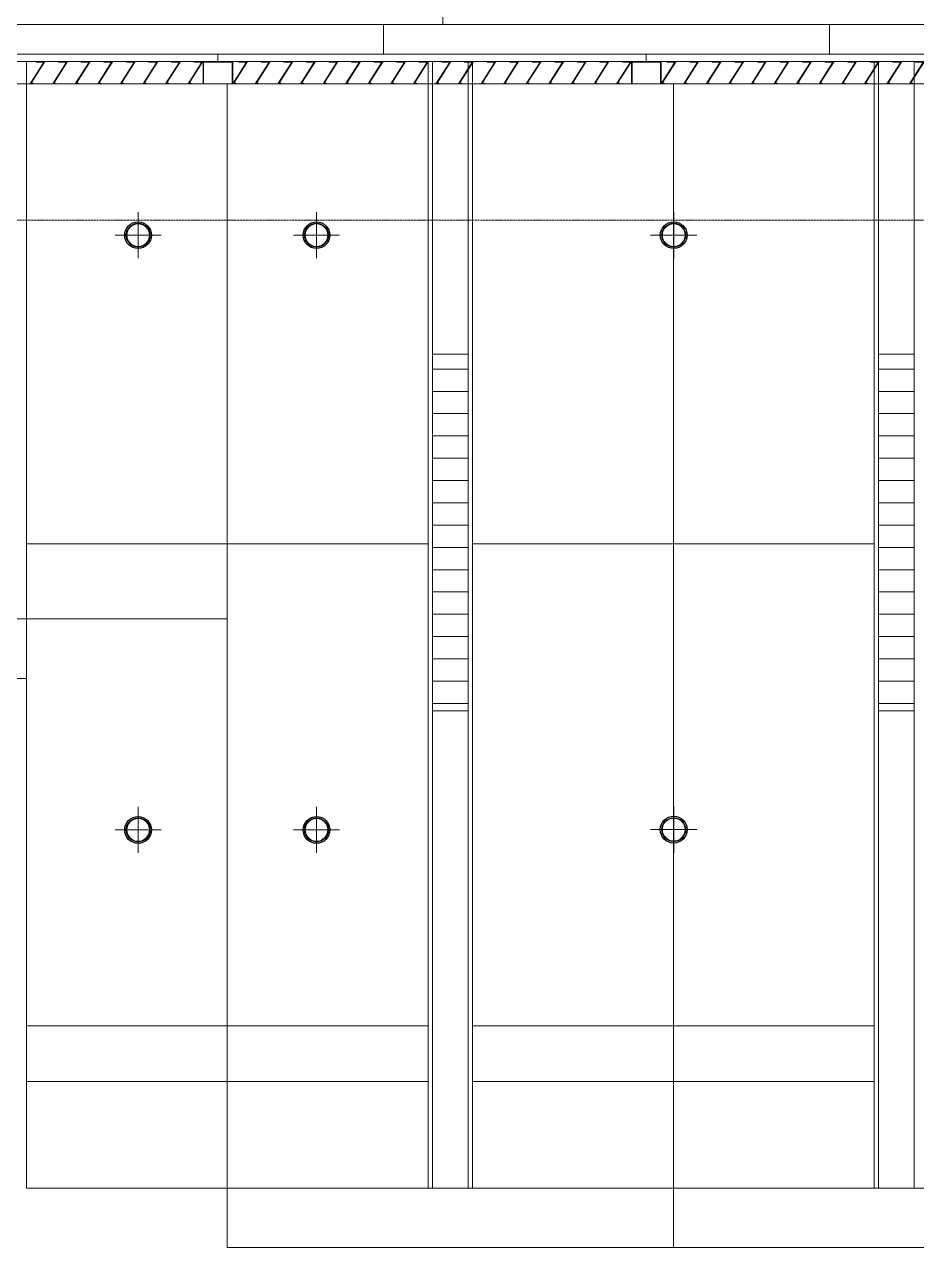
# Model space of a CAD drawing. Header units: millimetres. Extents: x 984 to 425800, y -34355 to 59419.
# Drawn here: x 130409 to 133408, y 8737 to 12852 of the extents above; entities that cross this region are included whole.
import ezdxf

# ---------------------------------------------------------------- set-up
doc = ezdxf.new("R2010")
doc.units = ezdxf.units.MM
doc.linetypes.add('DPA_Grid _ Level 100', pattern=[10, 5.5, -1.6, 1.3, -1.6])
for name, color, linetype, lineweight in [('A-DETL-GENF', 2, 'Continuous', 35), ('A-FLOR-E', 2, 'Continuous', 9), ('A-GENM', 1, 'Continuous', 9), ('A-GLAZ-CURT', 2, 'Continuous', 9), ('E-LITE-EQPM', 2, 'Continuous', 9), ('S-GRID', 251, 'Continuous', 9)]:
    doc.layers.add(name, color=color, linetype=linetype, lineweight=lineweight)

# ---------------------------------------------------------------- blocks, each defined once
blk = doc.blocks.new('DPA_CP_Entrance Canopy Lower - Depth 4200-12316196-4110-01 GROUND LEVEL - REFLECTED CEILING PLAN')
at = {"layer": 'A-GLAZ-CURT'}
for p, q in [((-886007.4, 12652), (-886007.4, 8937)), ((-884507.4, 12652), (-886007.4, 12652)), ((-885317.4, 12652), (-885332.4, 12652)), ((-885317.4, 12652), (-885332.4, 12652)), ((-885317.4, 12652), (-885332.4, 12652)), ((-885182.4, 12652), (-885197.4, 12652)), ((-885182.4, 12652), (-885197.4, 12652)), ((-885182.4, 12652), (-885197.4, 12652)), ((-884507.4, 8937), (-884507.4, 12652)), ((-886007.4, 8937), (-886007.4, 8737)), ((-886007.4, 8737), (-886007.4, 8937)), ((-884507.4, 8937), (-886007.4, 8937)), ((-884507.4, 8937), (-886007.4, 8937)), ((-884507.4, 8937), (-884507.4, 8737)), ((-884507.4, 8737), (-884507.4, 8937)), ((-884507.4, 8737), (-886007.4, 8737)), ((-884507.4, 8737), (-886007.4, 8737))]:
    blk.add_line(p, q, dxfattribs=at)
blk = doc.blocks.new('DPA_CP_Entrance Canopy Lower - Depth 4200-V1-4110-01 GROUND LEVEL - REFLECTED CEILING PLAN')
at = {"layer": 'A-GLAZ-CURT'}
for p, q in [((-884507.4, 12652), (-884507.4, 8937)), ((-883007.4, 12652), (-884507.4, 12652)), ((-883817.4, 12652), (-883832.4, 12652)), ((-883817.4, 12652), (-883832.4, 12652)), ((-883817.4, 12652), (-883832.4, 12652)), ((-883682.4, 12652), (-883697.4, 12652)), ((-883682.4, 12652), (-883697.4, 12652)), ((-883682.4, 12652), (-883697.4, 12652)), ((-883007.4, 9308), (-883007.4, 12652)), ((-883007.4, 8937), (-883007.4, 9296)), ((-884507.4, 8937), (-884507.4, 8737)), ((-884507.4, 8737), (-884507.4, 8937)), ((-883345.2, 8937), (-884507.4, 8937)), ((-883345.2, 8937), (-884507.4, 8937)), ((-883175.8, 8937), (-883337, 8937)), ((-883175.8, 8937), (-883337, 8937)), ((-883007.4, 8937), (-883167.6, 8937)), ((-883007.4, 8937), (-883167.6, 8937)), ((-883007.4, 8937), (-883007.4, 8737)), ((-883007.4, 8737), (-883007.4, 8937)), ((-883007.4, 8737), (-884507.4, 8737)), ((-883007.4, 8737), (-884507.4, 8737))]:
    blk.add_line(p, q, dxfattribs=at)
blk = doc.blocks.new('DPA_CP_Entrance Louver Grill Vertical Z - Louver Grill Vertical Z-V7-4110-01 GROUND LEVEL - REFLECTED CEILING PLAN')
at = {"layer": 'A-GLAZ-CURT'}
for p, q in [((-672.3, 127), (-672.3, 200)), ((-672.3, 200), (-670.3, 200)), ((-670.3, 200), (-670.3, 125)), ((670.3, 125), (670.3, 200)), ((670.3, 200), (672.3, 200)), ((670.3, 199.9), (670.3, 125)), ((672.3, 200), (672.3, 127)), ((672.3, 127), (672.3, 199.9)), ((-720.3, 125), (-720.3, 127)), ((-720.3, 127), (-672.3, 127)), ((-720.3, 125), (-670.3, 125)), ((-670.3, 125), (-720.3, 125)), ((-720.3, 100), (-720.3, 125)), ((-720.3, 125), (-720.3, 100)), ((720.3, 125), (-720.3, 125)), ((720.3, 125), (-720.3, 125)), ((-720.3, 100), (-720.3, 125)), ((-720.3, 125), (-720.3, 100)), ((720.3, 125), (-720.3, 125)), ((720.3, 125), (-720.3, 125)), ((670.3, 125), (720.3, 125)), ((720.3, 125), (670.3, 125)), ((720.3, 127), (672.3, 127)), ((672.3, 127), (720.3, 127)), ((720.3, 125), (720.3, 127)), ((720.3, 127), (720.3, 125)), ((720.3, 100), (720.3, 125)), ((720.3, 125), (720.3, 100)), ((720.3, 100), (720.3, 125)), ((720.3, 125), (720.3, 100)), ((-720.3, 0), (-670.3, 0)), ((-670.3, 0), (-720.3, 0)), ((670.3, 0), (720.3, 0)), ((720.3, 0), (670.3, 0))]:
    blk.add_line(p, q, dxfattribs=at)
blk = doc.blocks.new('DPA_CP_Entrance Louver Grill Vertical Z - Louver Grill Vertical Z-V8-4110-01 GROUND LEVEL - REFLECTED CEILING PLAN')
at = {"layer": 'A-GLAZ-CURT'}
for p, q in [((-672.3, 127), (-672.3, 200)), ((-672.3, 200), (-670.3, 200)), ((-670.3, 200), (-670.3, 125)), ((670.3, 125), (670.3, 200)), ((670.3, 200), (672.3, 200)), ((672.3, 200), (672.3, 127)), ((-720.3, 125), (-720.3, 127)), ((-720.3, 127), (-672.3, 127)), ((-720.3, 125), (-670.3, 125)), ((-670.3, 125), (-720.3, 125)), ((-720.3, 100), (-720.3, 125)), ((-720.3, 125), (-720.3, 100)), ((-121.4, 125), (-720.3, 125)), ((720.3, 125), (-720.3, 125)), ((-720.3, 100), (-720.3, 125)), ((-720.3, 125), (-720.3, 100)), ((-121.4, 125), (-720.3, 125)), ((-121.4, 125), (-720.3, 125)), ((720.3, 125), (-1.4, 125)), ((720.3, 125), (-1.4, 125)), ((720.3, 125), (-1.4, 125)), ((670.3, 125), (720.3, 125)), ((720.3, 125), (670.3, 125)), ((672.3, 127), (720.3, 127)), ((720.3, 127), (720.3, 125)), ((720.3, 100), (720.3, 125)), ((720.3, 125), (720.3, 100)), ((720.3, 100), (720.3, 125)), ((720.3, 125), (720.3, 100)), ((-720.3, 0), (-670.3, 0)), ((-670.3, 0), (-720.3, 0)), ((670.3, 0), (720.3, 0)), ((720.3, 0), (670.3, 0))]:
    blk.add_line(p, q, dxfattribs=at)
blk = doc.blocks.new('DPA_CP_Entrance Louver Grill Vertical Z - Louver Grill Vertical Z-V9-4110-01 GROUND LEVEL - REFLECTED CEILING PLAN')
at = {"layer": 'A-GLAZ-CURT'}
for p, q in [((-672.3, 127), (-672.3, 200)), ((-672.3, 200), (-670.3, 200)), ((-670.3, 200), (-670.3, 125)), ((670.3, 125), (670.3, 200)), ((670.3, 200), (672.3, 200)), ((672.3, 200), (672.3, 127)), ((-720.3, 125), (-720.3, 127)), ((-720.3, 127), (-672.3, 127)), ((-720.3, 125), (-670.3, 125)), ((-670.3, 125), (-720.3, 125)), ((-720.3, 100), (-720.3, 125)), ((-720.3, 125), (-720.3, 100)), ((-180.8, 125), (-720.3, 125)), ((720.3, 125), (-720.3, 125)), ((-720.3, 100), (-720.3, 125)), ((-720.3, 125), (-720.3, 100)), ((-180.8, 125), (-720.3, 125)), ((-180.8, 125), (-720.3, 125)), ((720.3, 125), (-60.8, 125)), ((720.3, 125), (-60.8, 125)), ((720.3, 125), (-60.8, 125)), ((670.3, 125), (720.3, 125)), ((720.3, 125), (670.3, 125)), ((672.3, 127), (720.3, 127)), ((720.3, 127), (720.3, 125)), ((720.3, 100), (720.3, 125)), ((720.3, 125), (720.3, 100)), ((720.3, 100), (720.3, 125)), ((720.3, 125), (720.3, 100)), ((-720.3, 0), (-670.3, 0)), ((-670.3, 0), (-720.3, 0)), ((670.3, 0), (720.3, 0)), ((720.3, 0), (670.3, 0))]:
    blk.add_line(p, q, dxfattribs=at)
blk = doc.blocks.new('GM_Louver Grill Vertical Z - Z Profile-18364008-4110-01 GROUND LEVEL - REFLECTED CEILING PLAN')
at = {"layer": 'A-GENM'}
for p, q in [((0.1, 0), (46.4, 73)), ((50, 75), (3.7, 2)), ((40, 73), (40, 75)), ((40, 75), (50, 75)), ((46.4, 73), (40, 73)), ((0.1, 0), (30, 0)), ((30, 0), (0.1, 0)), ((3.7, 2), (30, 2)), ((30, 2), (30, 0))]:
    blk.add_line(p, q, dxfattribs=at)
blk = doc.blocks.new('GM_Louver Grill Vertical Z - Z Profile-V33-4110-01 GROUND LEVEL - REFLECTED CEILING PLAN')
at = {"layer": 'A-GENM'}
for p, q in [((0.1, 0), (46.4, 73)), ((50, 75), (3.7, 2)), ((40, 73), (40, 75)), ((40, 75), (50, 75)), ((46.4, 73), (40, 73)), ((30, 0), (0.1, 0)), ((3.7, 2), (30, 2)), ((30, 2), (30, 0))]:
    blk.add_line(p, q, dxfattribs=at)
blk = doc.blocks.new('GM_Louver Grill Vertical Z - Z Profile-V39-4110-01 GROUND LEVEL - REFLECTED CEILING PLAN')
at = {"layer": 'A-GENM'}
for p, q in [((0.1, 0), (46.4, 73)), ((50, 75), (3.7, 2)), ((40, 73), (40, 75)), ((40, 75), (50, 75)), ((46.4, 73), (40, 73)), ((0.1, 0), (17.5, 0)), ((30, 0), (0.1, 0)), ((17.5, 27.4), (2.5, 3.8)), ((3.7, 2), (17.5, 23.7)), ((17.5, 2), (3.7, 2)), ((3.7, 2), (30, 2)), ((30, 2), (30, 0))]:
    blk.add_line(p, q, dxfattribs=at)
blk = doc.blocks.new('GM_Louver Grill Vertical Z - Z Profile-V40-4110-01 GROUND LEVEL - REFLECTED CEILING PLAN')
at = {"layer": 'A-GENM'}
for p, q in [((0.1, 0), (46.4, 73)), ((50, 75), (3.7, 2)), ((40, 73), (40, 75)), ((40, 75), (50, 75)), ((46.4, 73), (40, 73)), ((0.1, 0), (28.7, 0)), ((30, 0), (0.1, 0)), ((3.7, 2), (30, 2)), ((30, 2), (30, 0))]:
    blk.add_line(p, q, dxfattribs=at)
blk = doc.blocks.new('GM_Louver Grill Vertical Z - Z Profile-V41-4110-01 GROUND LEVEL - REFLECTED CEILING PLAN')
at = {"layer": 'A-GENM'}
for p, q in [((0.1, 0), (46.4, 73)), ((50, 75), (3.7, 2)), ((40, 73), (40, 75)), ((40, 75), (50, 75)), ((46.4, 73), (40, 73)), ((30, 0), (0.1, 0)), ((17.1, 26.9), (2.1, 3.2)), ((2.1, 0), (30, 0)), ((3.7, 2), (17.1, 23.1)), ((17.1, 2), (3.7, 2)), ((3.7, 2), (30, 2)), ((30, 2), (30, 0))]:
    blk.add_line(p, q, dxfattribs=at)
blk = doc.blocks.new('GM_Louver Grill Vertical Z - Z Profile-V42-4110-01 GROUND LEVEL - REFLECTED CEILING PLAN')
at = {"layer": 'A-GENM'}
for p, q in [((0.1, 0), (46.4, 73)), ((50, 75), (3.7, 2)), ((34, 53.4), (19, 29.7)), ((19, 26), (34, 49.7)), ((40, 73), (40, 75)), ((40, 75), (50, 75)), ((46.4, 73), (40, 73)), ((0.1, 0), (30, 0)), ((30, 0), (0.1, 0)), ((3.7, 2), (30, 2)), ((30, 2), (19, 2)), ((30, 0), (30, 2)), ((30, 2), (30, 0))]:
    blk.add_line(p, q, dxfattribs=at)
blk = doc.blocks.new('D1 - D1-12676964-4110-01 GROUND LEVEL - REFLECTED CEILING PLAN')
at = {"layer": 'A-DETL-GENF', "lineweight": 25}
for radius in [45, 40]:
    blk.add_circle((0, 0), radius, dxfattribs=at)
at = {"layer": 'E-LITE-EQPM'}
for p, q in [((0, 77.5), (0, -77.5)), ((-77.5, 0), (77.5, 0))]:
    blk.add_line(p, q, dxfattribs=at)
blk.add_circle((0, 0), 38, dxfattribs=at)
blk = doc.blocks.new('DPA_CP_Metal Ceiling Luminaire - Linear Luminaire Entrance-V144-4110-01 GROUND LEVEL - REFLECTED CEILING PLAN')
at = {"layer": 'A-GLAZ-CURT'}
h = blk.add_hatch(dxfattribs=at)
h.set_pattern_fill('FP_19', color=256, style=0, pattern_type=2)
h.set_pattern_definition([(0, (-868791.046, 10942.52), (0, -75), [])])
h.paths.add_polyline_path([(-870197.4, 10542.5), (-870197.4, 11742.5), (-870317.4, 11742.5), (-870317.4, 10542.5), (-870225.5, 10542.5)])
for p, q in [((-870317.4, 11742.5), (-870197.4, 11742.5)), ((-870317.4, 10542.5), (-870317.4, 11742.5)), ((-870197.4, 11742.5), (-870197.4, 10542.5)), ((-870197.4, 10542.5), (-870317.4, 10542.5))]:
    blk.add_line(p, q, dxfattribs=at)
blk = doc.blocks.new('DPA_CP_Metal Ceiling Panel - Vertical Panel Entrance-V152-4110-01 GROUND LEVEL - REFLECTED CEILING PLAN')
at = {"layer": 'A-GLAZ-CURT'}
for p, q in [((-883817.4, 10542.5), (-883697.4, 10542.5)), ((-883817.4, 10542.5), (-883817.4, 8937)), ((-883817.4, 10542.5), (-883697.4, 10542.5)), ((-883817.4, 8937), (-883817.4, 10542.5)), ((-883697.4, 10542.5), (-883697.4, 8937)), ((-883697.4, 10542.5), (-883697.4, 8937)), ((-883817.4, 8937), (-883697.4, 8937)), ((-883817.4, 8937), (-883697.4, 8937)), ((-883697.4, 8937), (-883817.4, 8937))]:
    blk.add_line(p, q, dxfattribs=at)
blk = doc.blocks.new('DPA_CP_Metal Ceiling Panel - Vertical Panel Entrance-V153-4110-01 GROUND LEVEL - REFLECTED CEILING PLAN')
at = {"layer": 'A-GLAZ-CURT'}
for p, q in [((-883817.4, 12727.5), (-883697.4, 12727.5)), ((-883817.4, 12727.5), (-883817.4, 11742.5)), ((-883817.4, 12727.5), (-883697.4, 12727.5)), ((-883817.4, 11742.5), (-883817.4, 12727.5)), ((-883817.4, 12723.8), (-883817.4, 12652.2)), ((-883697.4, 12727.5), (-883697.4, 11742.5)), ((-883697.4, 12727.5), (-883697.4, 11742.5)), ((-883697.4, 12677.3), (-883697.4, 12727)), ((-883697.4, 12652.2), (-883697.4, 12674.7)), ((-883817.4, 11742.5), (-883697.4, 11742.5)), ((-883697.4, 11742.5), (-883817.4, 11742.5))]:
    blk.add_line(p, q, dxfattribs=at)
blk = doc.blocks.new('DPA_CP_Metal Ceiling Panel - Vertical Panel Entrance-V155-4110-01 GROUND LEVEL - REFLECTED CEILING PLAN')
at = {"layer": 'A-GLAZ-CURT'}
for p, q in [((-885317.4, 12727.5), (-885197.4, 12727.5)), ((-885317.4, 12727.5), (-885317.4, 11742.5)), ((-885317.4, 12727.5), (-885197.4, 12727.5)), ((-885317.4, 11742.5), (-885317.4, 12727.5)), ((-885317.4, 12727), (-885317.4, 12652.2)), ((-885197.4, 12727.5), (-885197.4, 11742.5)), ((-885197.4, 12727.5), (-885197.4, 11742.5)), ((-885197.4, 12703.3), (-885197.4, 12727)), ((-885197.4, 12652.2), (-885197.4, 12699.6)), ((-885317.4, 11742.5), (-885197.4, 11742.5)), ((-885197.4, 11742.5), (-885317.4, 11742.5))]:
    blk.add_line(p, q, dxfattribs=at)
blk = doc.blocks.new('System Panel - DPA-AR_Metal Ceiling Rectangular Panel-16094226-4110-01 GROUND LEVEL - REFLECTED CEILING PLAN')
at = {"layer": 'A-GLAZ-CURT'}
for p, q in [((-885182.4, 8937), (-885182.4, 9296)), ((-885182.4, 9296), (-883832.4, 9296)), ((-883832.4, 9296), (-883832.4, 8937)), ((-885182.4, 8937), (-883832.4, 8937)), ((-883832.4, 8937), (-885182.4, 8937))]:
    blk.add_line(p, q, dxfattribs=at)
blk = doc.blocks.new('System Panel - DPA-AR_Metal Ceiling Rectangular Panel-16094227-4110-01 GROUND LEVEL - REFLECTED CEILING PLAN')
at = {"layer": 'A-GLAZ-CURT'}
for p, q in [((-885182.4, 9296), (-885182.4, 9482.5)), ((-885182.4, 9482.5), (-883832.4, 9482.5)), ((-883832.4, 9482.5), (-883832.4, 9296)), ((-883832.4, 9296), (-885182.4, 9296))]:
    blk.add_line(p, q, dxfattribs=at)
blk = doc.blocks.new('System Panel - DPA-AR_Metal Ceiling Rectangular Panel-V156-4110-01 GROUND LEVEL - REFLECTED CEILING PLAN')
at = {"layer": 'A-GLAZ-CURT'}
for p, q in [((-883832.4, 12727), (-885182.4, 12727)), ((-885182.4, 11104.8), (-885182.4, 12727)), ((-885182.4, 12727), (-883832.4, 12727)), ((-885182.4, 12723.3), (-885182.4, 12652.2)), ((-883832.4, 12703.9), (-883832.4, 12727)), ((-883832.4, 12727), (-883832.4, 11104.8)), ((-883832.4, 12652.2), (-883832.4, 12700.2)), ((-883832.4, 11104.8), (-885182.4, 11104.8))]:
    blk.add_line(p, q, dxfattribs=at)
blk = doc.blocks.new('System Panel - DPA-AR_Metal Ceiling Rectangular Panel-V154-4110-01 GROUND LEVEL - REFLECTED CEILING PLAN')
at = {"layer": 'A-GLAZ-CURT'}
for p, q in [((-883682.4, 9482.5), (-883682.4, 11104.8)), ((-883682.4, 11104.8), (-882332.4, 11104.8)), ((-882332.4, 11104.8), (-882332.4, 9482.5)), ((-882332.4, 9482.5), (-883682.4, 9482.5))]:
    blk.add_line(p, q, dxfattribs=at)
blk = doc.blocks.new('System Panel - DPA-AR_Metal Ceiling Rectangular Panel-V157-4110-01 GROUND LEVEL - REFLECTED CEILING PLAN')
at = {"layer": 'A-GLAZ-CURT'}
for p, q in [((-886007.4, 9296), (-886682.4, 9296)), ((-886682.4, 9296), (-886682.4, 8937)), ((-886682.4, 8937), (-886682.4, 9296)), ((-886682.4, 9296), (-885332.4, 9296)), ((-885332.4, 9296), (-885332.4, 8937)), ((-886682.4, 8937), (-885332.4, 8937)), ((-885332.4, 8937), (-886682.4, 8937))]:
    blk.add_line(p, q, dxfattribs=at)
blk = doc.blocks.new('System Panel - DPA-AR_Metal Ceiling Rectangular Panel-V158-4110-01 GROUND LEVEL - REFLECTED CEILING PLAN')
at = {"layer": 'A-GLAZ-CURT'}
for p, q in [((-886007.4, 9482.5), (-886682.4, 9482.5)), ((-886682.4, 9482.5), (-886682.4, 9296)), ((-886682.4, 9296), (-886682.4, 9482.5)), ((-886682.4, 9482.5), (-885332.4, 9482.5)), ((-885332.4, 9482.5), (-885332.4, 9296)), ((-886682.4, 9296), (-886007.4, 9296)), ((-885332.4, 9296), (-886682.4, 9296))]:
    blk.add_line(p, q, dxfattribs=at)
blk = doc.blocks.new('System Panel - DPA-AR_Metal Ceiling Rectangular Panel-V159-4110-01 GROUND LEVEL - REFLECTED CEILING PLAN')
at = {"layer": 'A-GLAZ-CURT'}
for p, q in [((-885332.4, 12727), (-886682.4, 12727)), ((-886682.4, 12727), (-886682.4, 12652.2)), ((-886682.4, 11104.8), (-886682.4, 12727)), ((-886682.4, 12727), (-885332.4, 12727)), ((-885332.4, 12652.2), (-885332.4, 12727)), ((-885332.4, 12727), (-885332.4, 11104.8)), ((-885332.4, 11104.8), (-886682.4, 11104.8))]:
    blk.add_line(p, q, dxfattribs=at)
blk = doc.blocks.new('System Panel - DPA-AR_Metal Ceiling Rectangular Panel-V160-4110-01 GROUND LEVEL - REFLECTED CEILING PLAN')
at = {"layer": 'A-GLAZ-CURT'}
for p, q in [((-886682.4, 9482.5), (-886682.4, 11104.8)), ((-886682.4, 11104.8), (-885332.4, 11104.8)), ((-885332.4, 11104.8), (-885332.4, 9482.5)), ((-886682.4, 10852), (-886682.4, 9482.5)), ((-886682.4, 9482.5), (-886007.4, 9482.5)), ((-885332.4, 9482.5), (-886682.4, 9482.5))]:
    blk.add_line(p, q, dxfattribs=at)
blk = doc.blocks.new('System Panel - Facade_Solid Panel 100mm-18344664-4110-01 GROUND LEVEL - REFLECTED CEILING PLAN')
at = {"layer": 'A-GLAZ-CURT'}
for p, q in [((-750, -150), (-750, -50)), ((-750, -50), (750, -50)), ((750, -50), (750, -150)), ((750, -150), (-750, -150))]:
    blk.add_line(p, q, dxfattribs=at)
blk = doc.blocks.new('System Panel - Facade_Solid Panel 100mm-18344665-4110-01 GROUND LEVEL - REFLECTED CEILING PLAN')
at = {"layer": 'A-GLAZ-CURT'}
for p, q in [((-750, -150), (-750, -50)), ((-750, -50), (750, -50)), ((750, -50), (750, -150)), ((750, -150), (-750, -150))]:
    blk.add_line(p, q, dxfattribs=at)
blk = doc.blocks.new('DPA_CP_Entrance Canopy Lower - Depth 4200-18133695-4110-01 GROUND LEVEL - REFLECTED CEILING PLAN')
at = {"layer": 'A-GLAZ-CURT'}
for p, q in [((-887182.4, 11201.9), (-887182.4, 12652)), ((-887182.4, 12652), (-887182.4, 11203.2)), ((-886682.4, 12652), (-887182.4, 12652)), ((-886682.4, 12652), (-887182.4, 12652)), ((-887182.4, 12652), (-887182.4, 11252)), ((-887182.4, 11252), (-887182.4, 12652)), ((-887182.4, 12652), (-887132.4, 12652)), ((-887132.4, 12652), (-887182.4, 12652)), ((-887182.4, 10907), (-887182.4, 12652)), ((-887182.4, 12652), (-887182.4, 10852)), ((-886682.4, 12652), (-887182.4, 12652)), ((-886007.4, 12652), (-887182.4, 12652)), ((-886007.4, 10852), (-886007.4, 12652)), ((-887182.4, 11227), (-887182.4, 11252)), ((-887182.4, 11252), (-887182.4, 11232)), ((-887182.4, 11232), (-887182.4, 10987)), ((-887182.4, 10992), (-887182.4, 11227)), ((-887182.4, 10902), (-887182.4, 10992)), ((-887182.4, 10987), (-887182.4, 10907)), ((-887182.4, 10907), (-887182.4, 10937)), ((-887182.4, 10937), (-887182.4, 10907)), ((-887182.4, 10932), (-887182.4, 10902)), ((-887182.4, 10652), (-887182.4, 10932)), ((-887182.4, 10852), (-887182.4, 10902)), ((-887182.4, 10902), (-887182.4, 10652)), ((-886007.4, 10852), (-887182.4, 10852)), ((-886682.4, 10852), (-887182.4, 10852)), ((-886682.4, 10652), (-887182.4, 10652)), ((-886682.4, 10652), (-887182.4, 10652))]:
    blk.add_line(p, q, dxfattribs=at)

msp = doc.modelspace()

# ---------------------------------------------------------------- linework, layer by layer
at = {"layer": 'A-FLOR-E'}
for p, q in [((131815.8, 12852), (131815.8, 13052)), ((150465.8, 12852), (131815.8, 12852))]:
    msp.add_line(p, q, dxfattribs=at)
at = {"layer": 'S-GRID', "linetype": 'DPA_Grid _ Level 100'}
msp.add_line((415577.1, 12194), (59238.8, 12194), dxfattribs=at)

# ---------------------------------------------------------------- block references
at = {"layer": 'A-GENM', "rotation": 180}
for name, p in [('GM_Louver Grill Vertical Z - Z Profile-18364008-4110-01 GROUND LEVEL - REFLECTED CEILING PLAN', (130477.7, 12727)), ('GM_Louver Grill Vertical Z - Z Profile-18364008-4110-01 GROUND LEVEL - REFLECTED CEILING PLAN', (130553.6, 12727)), ('GM_Louver Grill Vertical Z - Z Profile-18364008-4110-01 GROUND LEVEL - REFLECTED CEILING PLAN', (130629.6, 12727)), ('GM_Louver Grill Vertical Z - Z Profile-18364008-4110-01 GROUND LEVEL - REFLECTED CEILING PLAN', (130705.5, 12727)), ('GM_Louver Grill Vertical Z - Z Profile-18364008-4110-01 GROUND LEVEL - REFLECTED CEILING PLAN', (130781.4, 12727)), ('GM_Louver Grill Vertical Z - Z Profile-18364008-4110-01 GROUND LEVEL - REFLECTED CEILING PLAN', (130857.3, 12727)), ('GM_Louver Grill Vertical Z - Z Profile-18364008-4110-01 GROUND LEVEL - REFLECTED CEILING PLAN', (130933.2, 12727)), ('GM_Louver Grill Vertical Z - Z Profile-18364008-4110-01 GROUND LEVEL - REFLECTED CEILING PLAN', (131009.1, 12727)), ('GM_Louver Grill Vertical Z - Z Profile-18364008-4110-01 GROUND LEVEL - REFLECTED CEILING PLAN', (131159.1, 12727)), ('GM_Louver Grill Vertical Z - Z Profile-18364008-4110-01 GROUND LEVEL - REFLECTED CEILING PLAN', (131235, 12727)), ('GM_Louver Grill Vertical Z - Z Profile-18364008-4110-01 GROUND LEVEL - REFLECTED CEILING PLAN', (131311, 12727)), ('GM_Louver Grill Vertical Z - Z Profile-18364008-4110-01 GROUND LEVEL - REFLECTED CEILING PLAN', (131386.9, 12727)), ('GM_Louver Grill Vertical Z - Z Profile-18364008-4110-01 GROUND LEVEL - REFLECTED CEILING PLAN', (131462.8, 12727)), ('GM_Louver Grill Vertical Z - Z Profile-18364008-4110-01 GROUND LEVEL - REFLECTED CEILING PLAN', (131538.7, 12727)), ('GM_Louver Grill Vertical Z - Z Profile-18364008-4110-01 GROUND LEVEL - REFLECTED CEILING PLAN', (131614.6, 12727)), ('GM_Louver Grill Vertical Z - Z Profile-18364008-4110-01 GROUND LEVEL - REFLECTED CEILING PLAN', (131690.5, 12727)), ('GM_Louver Grill Vertical Z - Z Profile-18364008-4110-01 GROUND LEVEL - REFLECTED CEILING PLAN', (131766.4, 12727)), ('GM_Louver Grill Vertical Z - Z Profile-V33-4110-01 GROUND LEVEL - REFLECTED CEILING PLAN', (131842.4, 12727)), ('GM_Louver Grill Vertical Z - Z Profile-V39-4110-01 GROUND LEVEL - REFLECTED CEILING PLAN', (131918.3, 12727)), ('GM_Louver Grill Vertical Z - Z Profile-18364008-4110-01 GROUND LEVEL - REFLECTED CEILING PLAN', (131994.2, 12727)), ('GM_Louver Grill Vertical Z - Z Profile-18364008-4110-01 GROUND LEVEL - REFLECTED CEILING PLAN', (132070.1, 12727)), ('GM_Louver Grill Vertical Z - Z Profile-18364008-4110-01 GROUND LEVEL - REFLECTED CEILING PLAN', (132146, 12727)), ('GM_Louver Grill Vertical Z - Z Profile-18364008-4110-01 GROUND LEVEL - REFLECTED CEILING PLAN', (132221.9, 12727)), ('GM_Louver Grill Vertical Z - Z Profile-18364008-4110-01 GROUND LEVEL - REFLECTED CEILING PLAN', (132297.9, 12727)), ('GM_Louver Grill Vertical Z - Z Profile-V40-4110-01 GROUND LEVEL - REFLECTED CEILING PLAN', (132373.8, 12727)), ('GM_Louver Grill Vertical Z - Z Profile-18364008-4110-01 GROUND LEVEL - REFLECTED CEILING PLAN', (132449.7, 12727)), ('GM_Louver Grill Vertical Z - Z Profile-18364008-4110-01 GROUND LEVEL - REFLECTED CEILING PLAN', (132599.7, 12727)), ('GM_Louver Grill Vertical Z - Z Profile-18364008-4110-01 GROUND LEVEL - REFLECTED CEILING PLAN', (132675.6, 12727)), ('GM_Louver Grill Vertical Z - Z Profile-18364008-4110-01 GROUND LEVEL - REFLECTED CEILING PLAN', (132751.5, 12727)), ('GM_Louver Grill Vertical Z - Z Profile-18364008-4110-01 GROUND LEVEL - REFLECTED CEILING PLAN', (132827.4, 12727)), ('GM_Louver Grill Vertical Z - Z Profile-18364008-4110-01 GROUND LEVEL - REFLECTED CEILING PLAN', (132903.3, 12727)), ('GM_Louver Grill Vertical Z - Z Profile-18364008-4110-01 GROUND LEVEL - REFLECTED CEILING PLAN', (132979.3, 12727)), ('GM_Louver Grill Vertical Z - Z Profile-18364008-4110-01 GROUND LEVEL - REFLECTED CEILING PLAN', (133055.2, 12727)), ('GM_Louver Grill Vertical Z - Z Profile-18364008-4110-01 GROUND LEVEL - REFLECTED CEILING PLAN', (133131.1, 12727)), ('GM_Louver Grill Vertical Z - Z Profile-18364008-4110-01 GROUND LEVEL - REFLECTED CEILING PLAN', (133207, 12727)), ('GM_Louver Grill Vertical Z - Z Profile-V41-4110-01 GROUND LEVEL - REFLECTED CEILING PLAN', (133282.9, 12727)), ('GM_Louver Grill Vertical Z - Z Profile-V33-4110-01 GROUND LEVEL - REFLECTED CEILING PLAN', (133358.8, 12727)), ('GM_Louver Grill Vertical Z - Z Profile-V42-4110-01 GROUND LEVEL - REFLECTED CEILING PLAN', (133434.7, 12727))]:
    msp.add_blockref(name, p, dxfattribs=at)
at = {"layer": 'A-GLAZ-CURT', "rotation": 180}
for name, p in [('DPA_CP_Entrance Louver Grill Vertical Z - Louver Grill Vertical Z-V7-4110-01 GROUND LEVEL - REFLECTED CEILING PLAN', (130338.9, 12852)), ('DPA_CP_Entrance Louver Grill Vertical Z - Louver Grill Vertical Z-V8-4110-01 GROUND LEVEL - REFLECTED CEILING PLAN', (131779.4, 12852)), ('DPA_CP_Entrance Louver Grill Vertical Z - Louver Grill Vertical Z-V9-4110-01 GROUND LEVEL - REFLECTED CEILING PLAN', (133220, 12852))]:
    msp.add_blockref(name, p, dxfattribs=at)
at = {"layer": 'A-GLAZ-CURT'}
for name, p in [('System Panel - Facade_Solid Panel 100mm-18344664-4110-01 GROUND LEVEL - REFLECTED CEILING PLAN', (130865.8, 12902)), ('System Panel - Facade_Solid Panel 100mm-18344664-4110-01 GROUND LEVEL - REFLECTED CEILING PLAN', (132365.8, 12902)), ('System Panel - Facade_Solid Panel 100mm-18344665-4110-01 GROUND LEVEL - REFLECTED CEILING PLAN', (133865.8, 12902)), ('System Panel - DPA-AR_Metal Ceiling Rectangular Panel-V159-4110-01 GROUND LEVEL - REFLECTED CEILING PLAN', (1017098.2, 0)), ('DPA_CP_Metal Ceiling Panel - Vertical Panel Entrance-V155-4110-01 GROUND LEVEL - REFLECTED CEILING PLAN', (1017098.2, 0)), ('System Panel - DPA-AR_Metal Ceiling Rectangular Panel-V156-4110-01 GROUND LEVEL - REFLECTED CEILING PLAN', (1017098.2, 0)), ('DPA_CP_Metal Ceiling Panel - Vertical Panel Entrance-V153-4110-01 GROUND LEVEL - REFLECTED CEILING PLAN', (1017098.2, 0)), ('DPA_CP_Entrance Canopy Lower - Depth 4200-18133695-4110-01 GROUND LEVEL - REFLECTED CEILING PLAN', (1017098.2, 0)), ('DPA_CP_Entrance Canopy Lower - Depth 4200-12316196-4110-01 GROUND LEVEL - REFLECTED CEILING PLAN', (1017098.2, 0)), ('DPA_CP_Entrance Canopy Lower - Depth 4200-V1-4110-01 GROUND LEVEL - REFLECTED CEILING PLAN', (1017098.2, 0)), ('DPA_CP_Metal Ceiling Luminaire - Linear Luminaire Entrance-V144-4110-01 GROUND LEVEL - REFLECTED CEILING PLAN', (1002098.2, 0)), ('DPA_CP_Metal Ceiling Luminaire - Linear Luminaire Entrance-V144-4110-01 GROUND LEVEL - REFLECTED CEILING PLAN', (1003598.2, 0)), ('System Panel - DPA-AR_Metal Ceiling Rectangular Panel-V160-4110-01 GROUND LEVEL - REFLECTED CEILING PLAN', (1017098.2, 0)), ('System Panel - DPA-AR_Metal Ceiling Rectangular Panel-V154-4110-01 GROUND LEVEL - REFLECTED CEILING PLAN', (1015598.2, 0)), ('DPA_CP_Metal Ceiling Panel - Vertical Panel Entrance-V152-4110-01 GROUND LEVEL - REFLECTED CEILING PLAN', (1015598.2, 0)), ('DPA_CP_Metal Ceiling Panel - Vertical Panel Entrance-V152-4110-01 GROUND LEVEL - REFLECTED CEILING PLAN', (1017098.2, 0)), ('System Panel - DPA-AR_Metal Ceiling Rectangular Panel-V158-4110-01 GROUND LEVEL - REFLECTED CEILING PLAN', (1017098.2, 0)), ('System Panel - DPA-AR_Metal Ceiling Rectangular Panel-16094227-4110-01 GROUND LEVEL - REFLECTED CEILING PLAN', (1017098.2, 0)), ('System Panel - DPA-AR_Metal Ceiling Rectangular Panel-V157-4110-01 GROUND LEVEL - REFLECTED CEILING PLAN', (1017098.2, 0)), ('System Panel - DPA-AR_Metal Ceiling Rectangular Panel-16094226-4110-01 GROUND LEVEL - REFLECTED CEILING PLAN', (1017098.2, 0))]:
    msp.add_blockref(name, p, dxfattribs=at)
at = {"layer": 'E-LITE-EQPM'}
for p in [(130790.8, 12143), (131390.8, 12143), (132591.8, 12143), (130790.8, 10142), (131390.8, 10142), (132591.8, 10143)]:
    msp.add_blockref('D1 - D1-12676964-4110-01 GROUND LEVEL - REFLECTED CEILING PLAN', p, dxfattribs=at)

doc.saveas('drawing.dxf')
